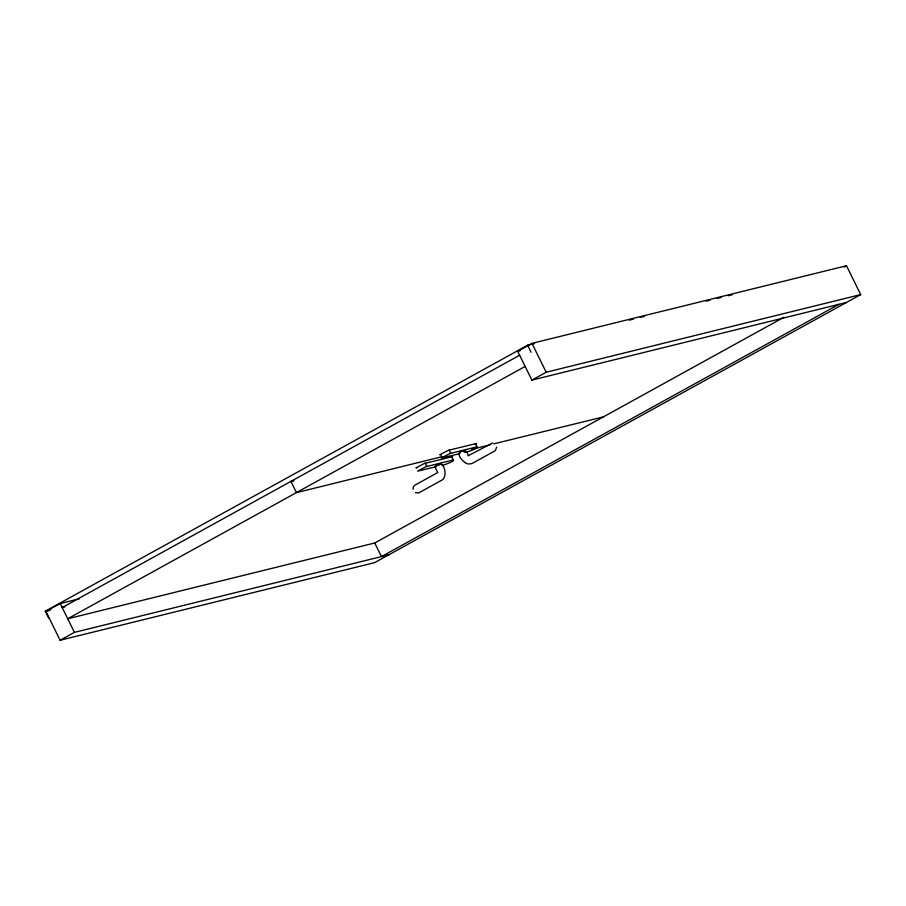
<?xml version="1.0" encoding="UTF-8"?>
<svg xmlns="http://www.w3.org/2000/svg" width="906" height="906" viewBox="0 0 906 906"><rect width="100%" height="100%" fill="white"/><g stroke="black" fill="none" stroke-linecap="round" stroke-linejoin="round"><path stroke-width="1.36" d="M413.136 489.263L413.204 487.077L414.382 485.469L437.802 472.524C438.538 473.023 431.981 464.971 437.825 464.631C444.699 460.542 447.915 477.383 441.788 480.191L418.606 492.977L415.435 492.615M441.29 463.498L440.033 464.472M465.208 462.694C450.52 451.754 467.485 445.729 468.108 455.82L492.739 442.909M452.196 457.213L452.604 456.647L424.37 463.487L415.933 467.904L416.919 467.836M475.333 444.552L476.443 443.498L448.21 450.339L439.772 454.767L440.758 454.687M464.461 450.984L463.159 451.709M48.765 618.232L45.3 611.199L527.609 345.231L534.483 343.544M846.408 302.491L531.879 380.112L517.677 351.245L531.981 343.363L846.498 265.741L860.7 294.609L374.642 562.637L60.113 640.259L45.912 611.391L60.215 603.509L79.434 598.764M519.648 355.231L62.197 607.552L64.938 606.884M525.163 366.443L67.712 618.764L374.744 542.988L783.973 317.259M60.113 640.259L74.417 632.377L388.934 554.755M531.879 380.112L546.182 372.23L860.7 294.609M844.109 267.055L846.498 265.741M838.911 304.337L381.449 556.601L374.654 542.796M438.527 465.231L439.319 464.846M436.919 465.911L435.073 466.364M464.699 452.4C466.601 452.536 479.738 447.7 477.043 446.794L449.795 453.566L441.358 457.994L459.444 453.702M460.067 453.011L458.912 453.215M442.185 465.22C444.019 465.31 456.08 460.52 453.204 459.942L425.956 466.715L417.519 471.143L435.605 466.85M629.251 320.146L633.373 319.139M640.236 317.44L644.359 316.421M706.159 301.166L710.281 300.146M717.156 298.459L721.267 297.44M728.141 295.741L732.263 294.733M517.677 351.245L520.429 350.565M293.646 480.69L290.905 481.369L296.455 492.638L441.743 456.771M290.939 481.426L293.68 480.746M471.867 449.274L489.716 444.937M493.804 443.861L603.487 416.862M45.3 611.199L50.793 609.84M45.912 611.391L48.664 610.712M464.846 462.456L467.938 463.997L471.754 463.668L495.356 450.633L496.624 447.111M531.981 343.363L546.182 372.23M527.609 345.231L531.075 352.275M475.457 443.566L477.043 446.794M449.15 450.055L450.746 453.294M451.618 456.715L453.204 459.942M441.279 455.763L442.343 457.926M425.31 463.204L426.907 466.431M60.215 603.509L74.417 632.377"/></g></svg>
